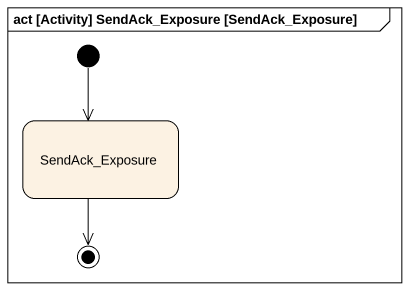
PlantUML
@startuml
mainframe act [Activity] SendAck_Exposure [SendAck_Exposure]
hide empty description
state SendAck_Exposure
[*] --> SendAck_Exposure
SendAck_Exposure --> [*]
@enduml
